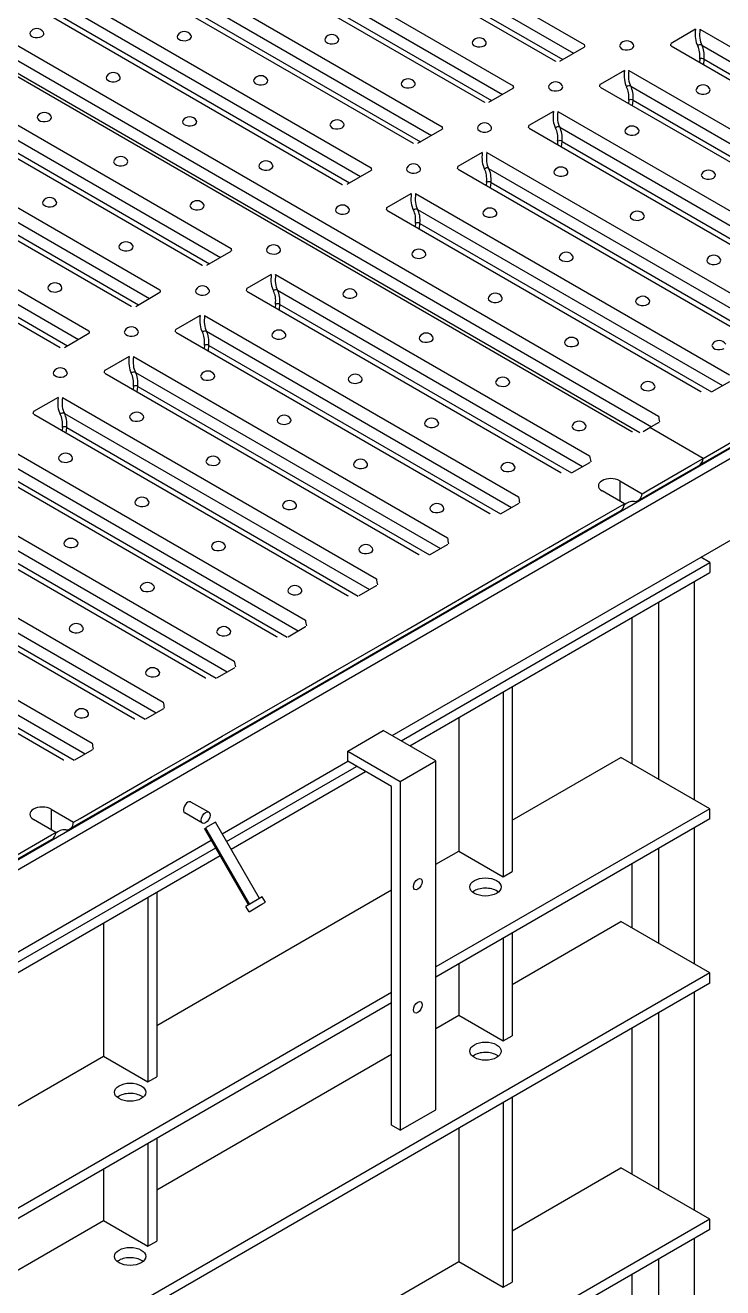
# Paper-space layout 'Layout1' of a CAD drawing. Extents: x -5 to 21.5, y -3 to 17.1.
# Drawn here: x 15.885 to 16.663, y 10.385 to 11.791 of the extents above; entities that cross this region are included whole.
import ezdxf

# ---------------------------------------------------------------- set-up
doc = ezdxf.new("R2010")
doc.units = 0
doc.header["$LTSCALE"] = 0.015748
doc.header["$MEASUREMENT"] = 0
doc.layers.add('Visible Edges', color=7, linetype='Continuous', lineweight=25)

psp = doc.layouts.get("Layout1")

# ---------------------------------------------------------------- linework, layer by layer
at = {"layer": 'Visible Edges', "color": 7, "linetype": 'Continuous', "lineweight": 25}
for p, q in [((15.0666, 10.3944), (18.3334, 12.2805)), ((15.0765, 10.3887), (18.3433, 12.2748)), ((16.1583, 11.9719), (16.5082, 11.7698)), ((16.1262, 11.9533), (16.4761, 11.7513)), ((16.1606, 11.954), (16.4964, 11.7602)), ((16.1639, 11.938), (16.4842, 11.7531)), ((16.0791, 11.9261), (16.429, 11.7241)), ((16.047, 11.9076), (16.3969, 11.7056)), ((16.0814, 11.9083), (16.4172, 11.7144)), ((16.0847, 11.8923), (16.405, 11.7074)), ((15.9999, 11.8804), (16.3498, 11.6784)), ((15.9678, 11.8619), (16.3177, 11.6599)), ((16.0022, 11.8626), (16.338, 11.6687)), ((16.0055, 11.8466), (16.3258, 11.6616)), ((15.9207, 11.8347), (16.2706, 11.6327)), ((15.8886, 11.8162), (16.2385, 11.6142)), ((15.923, 11.8169), (16.2588, 11.623)), ((15.9263, 11.8008), (16.2466, 11.6159)), ((15.8415, 11.789), (16.591, 11.3562)), ((16.6322, 11.7869), (16.605, 11.7712)), ((16.6371, 11.7869), (16.987, 11.5849)), ((15.8118, 11.7718), (16.5613, 11.3391)), ((15.8439, 11.7711), (16.5831, 11.3443)), ((16.6392, 11.7692), (16.9791, 11.5729)), ((15.8471, 11.7551), (16.57, 11.3377)), ((16.4811, 11.7513), (16.5082, 11.767)), ((16.6051, 11.7683), (16.9549, 11.5663)), ((15.7647, 11.7446), (16.1146, 11.5426)), ((16.553, 11.7411), (16.5258, 11.7255)), ((16.5579, 11.7411), (16.9078, 11.5391)), ((16.6369, 11.7537), (16.6366, 11.7501)), ((16.6413, 11.7474), (16.6419, 11.7535)), ((16.6419, 11.7535), (16.9668, 11.5659)), ((15.767, 11.7268), (16.1028, 11.5329)), ((15.7326, 11.7261), (16.0825, 11.5241)), ((16.4019, 11.7056), (16.429, 11.7213)), ((16.5259, 11.7226), (16.8757, 11.5206)), ((16.56, 11.7234), (16.8999, 11.5272)), ((15.6855, 11.6989), (16.0354, 11.4969)), ((15.7703, 11.7108), (16.0906, 11.5258)), ((16.5577, 11.708), (16.5574, 11.7044)), ((16.5621, 11.7017), (16.5627, 11.7078)), ((16.5627, 11.7078), (16.8876, 11.5202)), ((16.4738, 11.6954), (16.4466, 11.6798)), ((16.4787, 11.6954), (16.8286, 11.4934)), ((15.6534, 11.6804), (16.0033, 11.4784)), ((15.6878, 11.6811), (16.0236, 11.4872)), ((16.3227, 11.6599), (16.3498, 11.6755)), ((16.4467, 11.6769), (16.7965, 11.4749)), ((16.4808, 11.6777), (16.8207, 11.4815)), ((15.6911, 11.665), (16.0114, 11.4801)), ((16.4785, 11.6623), (16.4782, 11.6587)), ((16.4829, 11.6559), (16.4835, 11.662)), ((16.4835, 11.662), (16.8084, 11.4744)), ((15.6063, 11.6532), (15.9562, 11.4512)), ((16.3946, 11.6497), (16.3674, 11.634)), ((16.3995, 11.6497), (16.7494, 11.4477)), ((15.5742, 11.6346), (15.9241, 11.4326)), ((15.6086, 11.6353), (15.9444, 11.4415)), ((16.2706, 11.6298), (16.2435, 11.6141)), ((16.3675, 11.6312), (16.7173, 11.4292)), ((16.4016, 11.632), (16.7415, 11.4358)), ((15.6119, 11.6193), (15.9322, 11.4344)), ((16.3994, 11.6166), (16.399, 11.6129)), ((16.4037, 11.6102), (16.4043, 11.6163)), ((16.4043, 11.6163), (16.7292, 11.4287)), ((16.2882, 11.5883), (16.3154, 11.604)), ((16.3203, 11.604), (16.6702, 11.402)), ((16.3224, 11.5863), (16.6623, 11.39)), ((16.2883, 11.5854), (16.6381, 11.3834)), ((16.3202, 11.5708), (16.3198, 11.5672)), ((16.3245, 11.5645), (16.3251, 11.5706)), ((16.3251, 11.5706), (16.65, 11.383)), ((16.0875, 11.5241), (16.1146, 11.5397)), ((16.1594, 11.5139), (16.1322, 11.4982)), ((16.1643, 11.5139), (16.5142, 11.3119)), ((16.0083, 11.4783), (16.0354, 11.494)), ((16.1323, 11.4954), (16.4821, 11.2934)), ((16.1664, 11.4962), (16.5063, 11.3)), ((16.1641, 11.4808), (16.1638, 11.4771)), ((16.1685, 11.4744), (16.1691, 11.4805)), ((16.1691, 11.4805), (16.494, 11.2929)), ((16.0802, 11.4682), (16.053, 11.4525)), ((16.0851, 11.4682), (16.435, 11.2662)), ((15.9291, 11.4326), (15.9562, 11.4483)), ((16.0531, 11.4496), (16.4029, 11.2476)), ((16.0872, 11.4505), (16.4271, 11.2542)), ((16.0849, 11.435), (16.0846, 11.4314)), ((16.0893, 11.4287), (16.0899, 11.4348)), ((16.0899, 11.4348), (16.4148, 11.2472)), ((16.001, 11.4224), (15.9738, 11.4068)), ((16.0059, 11.4224), (16.3558, 11.2204)), ((15.9739, 11.4039), (16.3237, 11.2019)), ((16.008, 11.4048), (16.3479, 11.2085)), ((16.0058, 11.3893), (16.0054, 11.3857)), ((16.6509, 11.3834), (16.6703, 11.3946)), ((15.9218, 11.3767), (15.8946, 11.3611)), ((15.9267, 11.3767), (16.2766, 11.1747)), ((16.0101, 11.383), (16.0107, 11.3891)), ((16.0107, 11.3891), (16.3356, 11.2015)), ((15.8947, 11.3582), (16.2445, 11.1562)), ((15.9288, 11.359), (16.2687, 11.1628)), ((16.5814, 11.3433), (16.5911, 11.3489)), ((15.9266, 11.3436), (15.9262, 11.34)), ((15.9309, 11.3372), (15.9315, 11.3433)), ((15.9315, 11.3433), (16.2564, 11.1557)), ((16.2941, 11.0003), (16.8895, 11.344)), ((16.574, 11.3391), (16.5814, 11.3433)), ((16.6408, 11.309), (16.5814, 11.3433)), ((16.6408, 11.309), (16.5814, 11.3433)), ((16.6535, 11.3112), (16.6987, 11.3373)), ((16.6568, 11.3183), (16.7039, 11.3455)), ((16.6568, 11.3183), (16.7039, 11.3455)), ((15.8475, 11.331), (16.1974, 11.129)), ((15.8155, 11.3125), (16.1653, 11.1105)), ((15.8496, 11.3133), (16.1895, 11.1171)), ((16.6271, 11.3011), (16.6408, 11.309)), ((16.637, 11.3017), (16.6535, 11.3112)), ((16.6408, 11.309), (16.6568, 11.3183)), ((15.8523, 11.2976), (16.1772, 11.11)), ((16.4948, 11.2933), (16.5143, 11.3045)), ((16.5767, 11.2669), (16.6219, 11.293)), ((16.58, 11.2739), (16.6271, 11.3011)), ((16.58, 11.2739), (16.6271, 11.3011)), ((16.6219, 11.293), (16.6361, 11.3012)), ((15.7683, 11.2853), (16.1182, 11.0833)), ((16.5478, 11.2841), (16.5727, 11.2697)), ((16.5478, 11.2841), (16.5478, 11.2612)), ((15.7363, 11.2667), (16.0861, 11.0647)), ((15.7704, 11.2676), (16.1103, 11.0713)), ((16.5529, 11.2583), (16.528, 11.2727)), ((16.5685, 11.2621), (16.5767, 11.2669)), ((16.5727, 11.2697), (16.58, 11.2739)), ((15.7731, 11.2519), (16.098, 11.0643)), ((16.4156, 11.2476), (16.4351, 11.2588)), ((16.5008, 11.2282), (16.5479, 11.2554)), ((16.5008, 11.2282), (16.5479, 11.2554)), ((16.5427, 11.2473), (16.5487, 11.2507)), ((16.5478, 11.2502), (16.5478, 11.2496)), ((16.5479, 11.2554), (16.5529, 11.2583)), ((15.6891, 11.2395), (16.039, 11.0375)), ((16.4975, 11.2211), (16.5427, 11.2472)), ((15.6571, 11.221), (16.007, 11.019)), ((15.6912, 11.2219), (16.0311, 11.0256)), ((16.4635, 11.2015), (16.4975, 11.2211)), ((16.4687, 11.2097), (16.5008, 11.2282)), ((16.3364, 11.2019), (16.3559, 11.2131)), ((16.4216, 11.1825), (16.4687, 11.2097)), ((16.4216, 11.1825), (16.4687, 11.2097)), ((15.61, 11.1938), (15.9598, 10.9918)), ((15.6939, 11.2062), (16.0188, 11.0186)), ((16.304, 10.9946), (16.6481, 11.1932)), ((16.4183, 11.1754), (16.4635, 11.2015)), ((16.6481, 11.1932), (16.6382, 11.1989)), ((16.6481, 11.1932), (16.6481, 11.1818)), ((16.3139, 10.9888), (16.6481, 11.1818)), ((16.3895, 11.1639), (16.4216, 11.1825)), ((15.5779, 11.1753), (15.9278, 10.9733)), ((15.612, 11.1761), (15.9519, 10.9799)), ((16.2573, 11.1562), (16.2767, 11.1674)), ((16.3844, 11.1558), (16.4183, 11.1754)), ((16.6307, 11.1717), (16.6307, 10.9288)), ((15.6147, 11.1605), (15.9396, 10.9728)), ((16.3391, 11.1297), (16.3843, 11.1558)), ((16.3424, 11.1367), (16.3895, 11.1639)), ((16.3424, 11.1367), (16.3895, 11.1639)), ((16.3103, 11.1182), (16.3424, 11.1367)), ((16.5911, 11.1489), (16.5911, 10.9517)), ((16.3052, 11.1101), (16.3391, 11.1297)), ((16.5614, 11.1317), (16.5614, 10.9688)), ((16.1781, 11.1104), (16.1975, 11.1216)), ((16.2599, 11.084), (16.3051, 11.1101)), ((16.2632, 11.091), (16.3103, 11.1182)), ((16.2632, 11.091), (16.3103, 11.1182)), ((16.226, 11.0644), (16.2599, 11.084)), ((16.2311, 11.0725), (16.2632, 11.091)), ((16.0989, 11.0647), (16.1183, 11.0759)), ((16.184, 11.0453), (16.2311, 11.0725)), ((16.184, 11.0453), (16.2311, 11.0725)), ((16.1807, 11.0383), (16.2259, 11.0643)), ((16.4278, 11.0546), (16.4278, 10.8488)), ((16.1468, 11.0186), (16.1807, 11.0383)), ((16.1519, 11.0268), (16.184, 11.0453)), ((16.4179, 11.0489), (16.4179, 10.8431)), ((16.0197, 11.019), (16.0391, 11.0302)), ((16.1048, 10.9996), (16.1519, 11.0268)), ((16.1048, 10.9996), (16.1519, 11.0268)), ((16.1015, 10.9925), (16.1467, 11.0186)), ((16.3684, 11.0203), (16.3684, 10.8717)), ((16.0727, 10.981), (16.1048, 10.9996)), ((16.2446, 10.9831), (16.2842, 11.006)), ((16.3428, 10.9722), (16.2842, 11.006)), ((15.9405, 10.9733), (15.9599, 10.9845)), ((16.0676, 10.9729), (16.1015, 10.9925)), ((16.2446, 10.9717), (16.2446, 10.9831)), ((16.2446, 10.9831), (16.3032, 10.9493)), ((16.0223, 10.9468), (16.0675, 10.9729)), ((16.0256, 10.9538), (16.0727, 10.981)), ((16.0256, 10.9538), (16.0727, 10.981)), ((16.1047, 10.8909), (16.2446, 10.9717)), ((16.2933, 10.9436), (16.2446, 10.9717)), ((16.3032, 10.9493), (16.3428, 10.9722)), ((16.3428, 10.5835), (16.3428, 10.9722)), ((16.4278, 10.906), (16.549, 10.976)), ((16.648, 10.9188), (16.549, 10.976)), ((15.9935, 10.9353), (16.0256, 10.9538)), ((16.1096, 10.8823), (16.2545, 10.966)), ((16.1146, 10.8737), (16.2644, 10.9603)), ((15.9884, 10.9272), (16.0223, 10.9468)), ((16.2933, 10.5664), (16.2933, 10.9436)), ((16.3032, 10.9493), (16.3032, 10.5607)), ((15.9431, 10.9011), (15.9883, 10.9272)), ((15.9464, 10.9081), (15.9935, 10.9353)), ((15.9464, 10.9081), (15.9935, 10.9353)), ((16.0897, 10.9149), (16.0699, 10.9263)), ((15.9142, 10.9183), (15.9391, 10.9039)), ((15.9142, 10.9183), (15.9142, 10.8955)), ((16.0827, 10.9028), (16.0629, 10.9142)), ((16.648, 10.9188), (16.3428, 10.7426)), ((16.648, 10.9074), (16.648, 10.9188)), ((15.9193, 10.8925), (15.8944, 10.9069)), ((15.9349, 10.8963), (15.9431, 10.9011)), ((15.9391, 10.9039), (15.9464, 10.9081)), ((16.0973, 10.9038), (16.0862, 10.8974)), ((16.0862, 10.8974), (16.1352, 10.8125)), ((16.1463, 10.8189), (16.0973, 10.9038)), ((16.648, 10.9074), (16.3428, 10.7312)), ((16.6307, 10.8974), (16.6307, 10.7459)), ((15.5022, 10.543), (16.0926, 10.8839)), ((15.8672, 10.8624), (15.9143, 10.8896)), ((15.8672, 10.8624), (15.9143, 10.8896)), ((15.9092, 10.8815), (15.9151, 10.8849)), ((15.9142, 10.8844), (15.9142, 10.8838)), ((15.9143, 10.8896), (15.9193, 10.8925)), ((16.1341, 10.8119), (16.0851, 10.8968)), ((15.5121, 10.5373), (16.0975, 10.8753)), ((15.8639, 10.8554), (15.9091, 10.8814)), ((16.3428, 10.8569), (16.3684, 10.8717)), ((16.3684, 10.8717), (16.4179, 10.8431)), ((16.5911, 10.8745), (16.5911, 10.7688)), ((15.522, 10.5316), (16.1025, 10.8667)), ((16.5614, 10.8574), (16.5614, 10.7859)), ((16.4179, 10.8431), (16.4278, 10.8488)), ((16.0318, 10.6774), (16.2933, 10.8283)), ((16.0219, 10.8202), (16.0219, 10.6145)), ((16.0318, 10.826), (16.0318, 10.6202)), ((16.1454, 10.8184), (16.1311, 10.8101)), ((16.1493, 10.8206), (16.1454, 10.8184)), ((16.1489, 10.8124), (16.1528, 10.8146)), ((16.1528, 10.8146), (16.1493, 10.8206)), ((16.1346, 10.8041), (16.1311, 10.8101)), ((16.1346, 10.8041), (16.1489, 10.8124)), ((15.9724, 10.7917), (15.9724, 10.6431)), ((16.4278, 10.7231), (16.549, 10.7931)), ((16.648, 10.7359), (16.549, 10.7931)), ((16.4179, 10.7745), (16.4179, 10.6602)), ((16.4278, 10.7802), (16.4278, 10.6659)), ((16.3684, 10.7459), (16.3684, 10.6888)), ((16.648, 10.7359), (15.0963, 9.84)), ((16.648, 10.7245), (16.648, 10.7359)), ((16.648, 10.7245), (15.0963, 9.8286)), ((16.6307, 10.7145), (16.6307, 10.4716)), ((16.2933, 10.714), (15.5508, 10.2854)), ((16.2933, 10.7026), (15.5508, 10.2739)), ((16.3428, 10.674), (16.3684, 10.6888)), ((16.3684, 10.6888), (16.4179, 10.6602)), ((16.5911, 10.6916), (16.5911, 10.4945)), ((16.5614, 10.6745), (16.5614, 10.5116)), ((16.4179, 10.6602), (16.4278, 10.6659)), ((16.0318, 10.4945), (16.2933, 10.6454)), ((15.6358, 10.4487), (15.9724, 10.6431)), ((15.9724, 10.6431), (16.0219, 10.6145)), ((16.0219, 10.6145), (16.0318, 10.6202)), ((16.4179, 10.5916), (16.4179, 10.3859)), ((16.4278, 10.5973), (16.4278, 10.3916)), ((16.3032, 10.5607), (16.3428, 10.5835)), ((16.3032, 10.5607), (16.2933, 10.5664)), ((16.3684, 10.563), (16.3684, 10.4144)), ((16.0219, 10.5459), (16.0219, 10.4316)), ((16.0318, 10.5516), (16.0318, 10.4373)), ((16.4278, 10.4487), (16.549, 10.5187)), ((16.648, 10.4616), (16.549, 10.5187)), ((15.9724, 10.5173), (15.9724, 10.4602)), ((16.648, 10.4616), (15.0963, 9.5657)), ((16.648, 10.4502), (16.648, 10.4616)), ((16.648, 10.4502), (15.0963, 9.5543)), ((15.6358, 10.2658), (15.9724, 10.4602)), ((15.9724, 10.4602), (16.0219, 10.4316)), ((16.0219, 10.4316), (16.0318, 10.4373)), ((16.6307, 10.4402), (16.6307, 10.2887)), ((16.0318, 10.2201), (16.3684, 10.4144)), ((16.3684, 10.4144), (16.4179, 10.3859)), ((16.5911, 10.4173), (16.5911, 10.3116)), ((16.4179, 10.3859), (16.4278, 10.3916)), ((16.5614, 10.4002), (16.5614, 10.3287))]:
    psp.add_line(p, q, dxfattribs=at)
for points in [[(16.6371, 11.7869), (16.637, 11.7869)], [(16.605, 11.7712), (16.6049, 11.7711)], [(16.5082, 11.767), (16.5084, 11.7671)], [(16.4761, 11.7513), (16.4763, 11.7512)], [(16.5579, 11.7411), (16.5578, 11.7412)], [(16.429, 11.7213), (16.4292, 11.7214)], [(16.5258, 11.7255), (16.5257, 11.7254)], [(16.3969, 11.7056), (16.3971, 11.7055)], [(16.4787, 11.6954), (16.4786, 11.6955)], [(16.3498, 11.6755), (16.35, 11.6756)], [(16.4466, 11.6798), (16.4465, 11.6797)], [(16.3177, 11.6599), (16.3179, 11.6598)], [(16.3995, 11.6497), (16.3994, 11.6498)], [(16.2706, 11.6298), (16.2708, 11.6299)], [(16.3674, 11.634), (16.3673, 11.6339)], [(16.2385, 11.6142), (16.2387, 11.6141)], [(16.3203, 11.604), (16.3202, 11.604)], [(16.2882, 11.5883), (16.2881, 11.5882)], [(16.1146, 11.5397), (16.1148, 11.5398)], [(16.0825, 11.5241), (16.0827, 11.524)], [(16.1643, 11.5139), (16.1642, 11.514)], [(16.0354, 11.494), (16.0356, 11.4941)], [(16.1322, 11.4982), (16.1321, 11.4981)], [(16.0033, 11.4784), (16.0035, 11.4783)], [(16.0851, 11.4682), (16.085, 11.4682)], [(15.9562, 11.4483), (15.9564, 11.4484)], [(16.053, 11.4525), (16.0529, 11.4524)], [(15.9241, 11.4326), (15.9243, 11.4325)], [(16.0059, 11.4224), (16.0058, 11.4225)], [(15.9738, 11.4068), (15.9737, 11.4067)], [(15.9267, 11.3767), (15.9266, 11.3768)], [(16.6381, 11.3834), (16.6386, 11.3832)], [(15.8946, 11.3611), (15.8945, 11.361)], [(16.5911, 11.3489), (16.5915, 11.3491)], [(16.5613, 11.3391), (16.5618, 11.3389)], [(16.6535, 11.3112), (16.6537, 11.3113)], [(16.6568, 11.3183), (16.6567, 11.3178)], [(16.4821, 11.2934), (16.4826, 11.2931)], [(16.5143, 11.3045), (16.5147, 11.3048)], [(16.6271, 11.3011), (16.627, 11.3007)], [(16.5767, 11.2669), (16.5769, 11.267)], [(16.58, 11.2739), (16.5799, 11.2735)], [(16.4351, 11.2588), (16.4355, 11.2591)], [(16.5479, 11.2554), (16.5478, 11.2549)], [(16.4029, 11.2476), (16.4034, 11.2474)], [(16.4975, 11.2211), (16.4977, 11.2213)], [(16.5008, 11.2282), (16.5007, 11.2277)], [(16.3559, 11.2131), (16.3563, 11.2133)], [(16.4687, 11.2097), (16.4687, 11.2092)], [(16.3237, 11.2019), (16.3242, 11.2017)], [(16.4216, 11.1825), (16.4215, 11.182)], [(16.2767, 11.1674), (16.2771, 11.1676)], [(16.4183, 11.1754), (16.4185, 11.1755)], [(16.2445, 11.1562), (16.245, 11.156)], [(16.3895, 11.1639), (16.3895, 11.1635)], [(16.3424, 11.1367), (16.3423, 11.1363)], [(16.3391, 11.1297), (16.3393, 11.1298)], [(16.1653, 11.1105), (16.1658, 11.1102)], [(16.1975, 11.1216), (16.1979, 11.1219)], [(16.3103, 11.1182), (16.3103, 11.1178)], [(16.2599, 11.084), (16.2601, 11.0841)], [(16.2632, 11.091), (16.2631, 11.0906)], [(16.1183, 11.0759), (16.1187, 11.0762)], [(16.2311, 11.0725), (16.2311, 11.0721)], [(16.0861, 11.0647), (16.0866, 11.0645)], [(16.1807, 11.0382), (16.1809, 11.0384)], [(16.184, 11.0453), (16.1839, 11.0448)], [(16.0391, 11.0302), (16.0395, 11.0304)], [(16.1519, 11.0268), (16.1519, 11.0263)], [(16.007, 11.019), (16.0074, 11.0188)], [(16.1048, 10.9996), (16.1048, 10.9991)], [(15.9599, 10.9845), (15.9603, 10.9847)], [(16.1015, 10.9925), (16.1017, 10.9926)], [(15.9278, 10.9733), (15.9282, 10.9731)], [(16.0727, 10.981), (16.0727, 10.9806)], [(16.0256, 10.9538), (16.0256, 10.9534)], [(16.0223, 10.9468), (16.0225, 10.9469)], [(15.9935, 10.9353), (15.9935, 10.9349)], [(15.9431, 10.9011), (15.9433, 10.9012)], [(15.9464, 10.9081), (15.9464, 10.9077)], [(15.9143, 10.8896), (15.9143, 10.8892)]]:
    psp.add_lwpolyline(points, dxfattribs=at)
for centre in [(15.8981, 11.7791), (16.0625, 11.7757), (16.2268, 11.7723), (16.3911, 11.7688), (16.5555, 11.7654), (15.9833, 11.73), (16.1476, 11.7265), (16.3119, 11.7231), (16.4763, 11.7197), (16.6406, 11.7163), (15.9065, 11.6856), (16.0684, 11.6808), (16.2327, 11.6774), (16.3971, 11.674), (16.5614, 11.6705), (15.9916, 11.6365), (16.1535, 11.6317), (16.3179, 11.6282), (16.4822, 11.6248), (16.6465, 11.6214), (15.9124, 11.5907), (16.0767, 11.5873), (16.2387, 11.5825), (16.403, 11.5791), (16.5673, 11.5757), (15.9975, 11.5416), (16.1619, 11.5382), (16.3238, 11.5334), (16.4881, 11.5299), (16.6525, 11.5265), (15.9183, 11.4959), (16.0827, 11.4924), (16.247, 11.489), (16.409, 11.4842), (16.5733, 11.4808), (16.0035, 11.4467), (16.1678, 11.4433), (16.3321, 11.4399), (16.4941, 11.4351), (16.6584, 11.4316), (15.9243, 11.401), (16.0886, 11.3976), (16.2529, 11.3941), (16.4173, 11.3907), (16.5792, 11.3859), (16.0094, 11.3518), (16.1737, 11.3484), (16.3381, 11.345), (16.5024, 11.3416), (15.9302, 11.3061), (16.0945, 11.3027), (16.2589, 11.2993), (16.4232, 11.2958), (16.0153, 11.257), (16.1797, 11.2535), (16.344, 11.2501), (15.9362, 11.2112), (16.1005, 11.2078), (16.2648, 11.2044), (16.0213, 11.1621), (16.1856, 11.1587), (15.9421, 11.1164), (16.1064, 11.1129), (16.0272, 11.0672), (15.948, 11.0215)]:
    psp.add_arc(centre, 0.00868, 30.9041, 149.0959, dxfattribs=at)
for centre, major_axis, ratio, start_param, end_param in [((15.8981, 11.7821), (-0.00788, 0), 0.57735, 5.950442, 8.63938), ((15.8981, 11.7821), (0.00788, 0), 0.57735, 5.497787, 6.615929), ((16.6743, 11.8115), (0.0353, 0.0482), 0.490466, 2.417881, 2.918155), ((16.6767, 11.8097), (-0.0335, -0.0452), 0.484834, 5.553446, 6.062038), ((16.0625, 11.7787), (-0.00788, 0), 0.57735, 5.950442, 8.63938), ((16.0625, 11.7787), (0.00788, 0), 0.57735, 5.497787, 6.615929), ((16.2268, 11.7752), (-0.00788, 0), 0.57735, 5.950442, 8.63938), ((16.2268, 11.7752), (0.00788, 0), 0.57735, 5.497787, 6.615929), ((16.3911, 11.7718), (-0.00788, 0), 0.57735, 5.950442, 8.63938), ((16.3911, 11.7718), (0.00788, 0), 0.57735, 5.497787, 6.615929), ((16.5478, 11.7927), (0.0204, 0.0526), 0.656047, 2.254563, 2.308727), ((16.5555, 11.7684), (-0.00788, 0), 0.57735, 5.950442, 8.63938), ((16.5555, 11.7684), (0.00788, 0), 0.57735, 5.497787, 6.615929), ((16.563, 11.7473), (0.0353, 0.0482), 0.490466, 5.487175, 5.542836), ((16.637, 11.7665), (-0.00306, -0.00169), 0.850857, 3.580222, 5.082099), ((16.602, 11.7284), (-0.0329, -0.0456), 0.496082, 2.459523, 2.915755), ((16.5996, 11.7302), (0.0312, 0.0425), 0.490466, 5.603515, 6.059747), ((16.5951, 11.7658), (0.0353, 0.0482), 0.490466, 2.417881, 2.918155), ((16.5975, 11.764), (-0.0335, -0.0452), 0.484834, 5.553446, 6.062038), ((16.6394, 11.7519), (-0.00349, 0.0003), 0.682233, 3.985512, 5.548907), ((15.9833, 11.7329), (-0.00788, 0), 0.57735, 5.950442, 8.63938), ((15.9833, 11.7329), (0.00788, 0), 0.57735, 5.497787, 6.615929), ((16.1476, 11.7295), (-0.00788, 0), 0.57735, 5.950442, 8.63938), ((16.1476, 11.7295), (0.00788, 0), 0.57735, 5.497787, 6.615929), ((16.3119, 11.7261), (-0.00788, 0), 0.57735, 5.950442, 8.63938), ((16.3119, 11.7261), (0.00788, 0), 0.57735, 5.497787, 6.615929), ((16.4686, 11.747), (0.0204, 0.0526), 0.656047, 2.254563, 2.308727), ((16.4763, 11.7227), (-0.00788, 0), 0.57735, 5.950442, 8.63938), ((16.4763, 11.7227), (0.00788, 0), 0.57735, 5.497787, 6.615929), ((16.4838, 11.7016), (0.0353, 0.0482), 0.490466, 5.487175, 5.542836), ((16.5579, 11.7208), (-0.00306, -0.00169), 0.850857, 3.580222, 5.082099), ((16.5204, 11.6845), (0.0312, 0.0425), 0.490466, 5.603515, 6.059747), ((16.5228, 11.6827), (-0.0329, -0.0456), 0.496082, 2.459523, 2.915755), ((16.6406, 11.7192), (-0.00788, 0), 0.57735, 5.950442, 8.63938), ((16.6406, 11.7192), (0.00788, 0), 0.57735, 5.497787, 6.615929), ((16.5602, 11.7062), (-0.00349, 0.0003), 0.682233, 3.985512, 5.548907), ((15.9065, 11.6886), (-0.00788, 0), 0.57735, 5.950442, 8.63938), ((15.9065, 11.6886), (0.00788, 0), 0.57735, 5.497787, 6.615929), ((16.0684, 11.6838), (-0.00788, 0), 0.57735, 5.950442, 8.63938), ((16.0684, 11.6838), (0.00788, 0), 0.57735, 5.497787, 6.615929), ((16.5159, 11.7201), (0.0353, 0.0482), 0.490466, 2.417881, 2.918155), ((16.5183, 11.7183), (-0.0335, -0.0452), 0.484834, 5.553446, 6.062038), ((16.2327, 11.6804), (-0.00788, 0), 0.57735, 5.950442, 8.63938), ((16.2327, 11.6804), (0.00788, 0), 0.57735, 5.497787, 6.615929), ((16.3894, 11.7013), (0.0204, 0.0526), 0.656047, 2.254563, 2.308727), ((16.3971, 11.6769), (-0.00788, 0), 0.57735, 5.950442, 8.63938), ((16.3971, 11.6769), (0.00788, 0), 0.57735, 5.497787, 6.615929), ((16.4046, 11.6558), (0.0353, 0.0482), 0.490466, 5.487175, 5.542836), ((16.4787, 11.6751), (-0.00306, -0.00169), 0.850857, 3.580222, 5.082099), ((16.4412, 11.6388), (0.0312, 0.0425), 0.490466, 5.603515, 6.059747), ((16.4437, 11.637), (-0.0329, -0.0456), 0.496082, 2.459523, 2.915755), ((16.5614, 11.6735), (-0.00788, 0), 0.57735, 5.950442, 8.63938), ((16.5614, 11.6735), (0.00788, 0), 0.57735, 5.497787, 6.615929), ((16.481, 11.6605), (-0.00349, 0.0003), 0.682233, 3.985512, 5.548907), ((16.4367, 11.6744), (0.0353, 0.0482), 0.490466, 2.417881, 2.918155), ((16.4391, 11.6725), (-0.0335, -0.0452), 0.484834, 5.553446, 6.062038), ((15.9916, 11.6394), (-0.00788, 0), 0.57735, 5.950442, 8.63938), ((15.9916, 11.6394), (0.00788, 0), 0.57735, 5.497787, 6.615929), ((16.1535, 11.6346), (-0.00788, 0), 0.57735, 5.950442, 8.63938), ((16.1535, 11.6346), (0.00788, 0), 0.57735, 5.497787, 6.615929), ((16.3102, 11.6555), (0.0204, 0.0526), 0.656047, 2.254563, 2.308727), ((16.3179, 11.6312), (-0.00788, 0), 0.57735, 5.950442, 8.63938), ((16.3179, 11.6312), (0.00788, 0), 0.57735, 5.497787, 6.615929), ((16.3254, 11.6101), (0.0353, 0.0482), 0.490466, 5.487175, 5.542836), ((16.3995, 11.6294), (-0.00306, -0.00169), 0.850857, 3.580222, 5.082099), ((16.362, 11.5931), (0.0312, 0.0425), 0.490466, 5.603515, 6.059747), ((16.3645, 11.5913), (-0.0329, -0.0456), 0.496082, 2.459523, 2.915755), ((16.4822, 11.6278), (-0.00788, 0), 0.57735, 5.950442, 8.63938), ((16.4822, 11.6278), (0.00788, 0), 0.57735, 5.497787, 6.615929), ((16.4018, 11.6147), (-0.00349, 0.0003), 0.682233, 3.985512, 5.548907), ((16.6465, 11.6244), (-0.00788, 0), 0.57735, 5.950442, 8.63938), ((16.6465, 11.6244), (0.00788, 0), 0.57735, 5.497787, 6.615929), ((16.3575, 11.6286), (0.0353, 0.0482), 0.490466, 2.417881, 2.918155), ((16.3599, 11.6268), (-0.0335, -0.0452), 0.484834, 5.553446, 6.062038), ((15.9124, 11.5937), (-0.00788, 0), 0.57735, 5.950442, 8.63938), ((15.9124, 11.5937), (0.00788, 0), 0.57735, 5.497787, 6.615929), ((16.0767, 11.5903), (-0.00788, 0), 0.57735, 5.950442, 8.63938), ((16.0767, 11.5903), (0.00788, 0), 0.57735, 5.497787, 6.615929), ((16.2387, 11.5855), (-0.00788, 0), 0.57735, 5.950442, 8.63938), ((16.2387, 11.5855), (0.00788, 0), 0.57735, 5.497787, 6.615929), ((16.2462, 11.5644), (0.0353, 0.0482), 0.490466, 5.487175, 5.542836), ((16.3203, 11.5836), (-0.00306, -0.00169), 0.850857, 3.580222, 5.082099), ((16.2853, 11.5455), (-0.0329, -0.0456), 0.496082, 2.459523, 2.915755), ((16.2828, 11.5474), (0.0312, 0.0425), 0.490466, 5.603515, 6.059747), ((16.403, 11.5821), (-0.00788, 0), 0.57735, 5.950442, 8.63938), ((16.403, 11.5821), (0.00788, 0), 0.57735, 5.497787, 6.615929), ((16.5673, 11.5786), (-0.00788, 0), 0.57735, 5.950442, 8.63938), ((16.5673, 11.5786), (0.00788, 0), 0.57735, 5.497787, 6.615929), ((16.3226, 11.569), (-0.00349, 0.0003), 0.682233, 3.985512, 5.548907), ((15.9975, 11.5446), (-0.00788, 0), 0.57735, 5.950442, 8.63938), ((15.9975, 11.5446), (0.00788, 0), 0.57735, 5.497787, 6.615929), ((16.1542, 11.5655), (0.0204, 0.0526), 0.656047, 2.254563, 2.308727), ((16.1619, 11.5411), (-0.00788, 0), 0.57735, 5.950442, 8.63938), ((16.1619, 11.5411), (0.00788, 0), 0.57735, 5.497787, 6.615929), ((16.3238, 11.5363), (-0.00788, 0), 0.57735, 5.950442, 8.63938), ((16.3238, 11.5363), (0.00788, 0), 0.57735, 5.497787, 6.615929), ((16.4881, 11.5329), (-0.00788, 0), 0.57735, 5.950442, 8.63938), ((16.4881, 11.5329), (0.00788, 0), 0.57735, 5.497787, 6.615929), ((16.6525, 11.5295), (-0.00788, 0), 0.57735, 5.950442, 8.63938), ((16.6525, 11.5295), (0.00788, 0), 0.57735, 5.497787, 6.615929), ((16.2015, 11.5386), (0.0353, 0.0482), 0.490466, 2.417881, 2.918155), ((16.2039, 11.5367), (-0.0335, -0.0452), 0.484834, 5.553446, 6.062038), ((15.9183, 11.4988), (-0.00788, 0), 0.57735, 5.950442, 8.63938), ((15.9183, 11.4988), (0.00788, 0), 0.57735, 5.497787, 6.615929), ((16.075, 11.5197), (0.0204, 0.0526), 0.656047, 2.254563, 2.308727), ((16.0827, 11.4954), (-0.00788, 0), 0.57735, 5.950442, 8.63938), ((16.0827, 11.4954), (0.00788, 0), 0.57735, 5.497787, 6.615929), ((16.0902, 11.4743), (0.0353, 0.0482), 0.490466, 5.487175, 5.542836), ((16.1642, 11.4936), (-0.00306, -0.00169), 0.850857, 3.580222, 5.082099), ((16.1268, 11.4573), (0.0312, 0.0425), 0.490466, 5.603515, 6.059747), ((16.1292, 11.4555), (-0.0329, -0.0456), 0.496082, 2.459523, 2.915755), ((16.247, 11.492), (-0.00788, 0), 0.57735, 5.950442, 8.63938), ((16.247, 11.492), (0.00788, 0), 0.57735, 5.497787, 6.615929), ((16.409, 11.4872), (-0.00788, 0), 0.57735, 5.950442, 8.63938), ((16.409, 11.4872), (0.00788, 0), 0.57735, 5.497787, 6.615929), ((16.1666, 11.4789), (-0.00349, 0.0003), 0.682233, 3.985512, 5.548907), ((16.5733, 11.4838), (-0.00788, 0), 0.57735, 5.950442, 8.63938), ((16.5733, 11.4838), (0.00788, 0), 0.57735, 5.497787, 6.615929), ((16.1223, 11.4928), (0.0353, 0.0482), 0.490466, 2.417881, 2.918155), ((16.1247, 11.491), (-0.0335, -0.0452), 0.484834, 5.553446, 6.062038), ((15.9958, 11.474), (0.0204, 0.0526), 0.656047, 2.254563, 2.308727), ((16.0035, 11.4497), (-0.00788, 0), 0.57735, 5.950442, 8.63938), ((16.0035, 11.4497), (0.00788, 0), 0.57735, 5.497787, 6.615929), ((16.011, 11.4286), (0.0353, 0.0482), 0.490466, 5.487175, 5.542836), ((16.0851, 11.4478), (-0.00306, -0.00169), 0.850857, 3.580222, 5.082099), ((16.0476, 11.4116), (0.0312, 0.0425), 0.490466, 5.603515, 6.059747), ((16.05, 11.4097), (-0.0329, -0.0456), 0.496082, 2.459523, 2.915755), ((16.1678, 11.4463), (-0.00788, 0), 0.57735, 5.950442, 8.63938), ((16.1678, 11.4463), (0.00788, 0), 0.57735, 5.497787, 6.615929), ((16.0874, 11.4332), (-0.00349, 0.0003), 0.682233, 3.985512, 5.548907), ((16.3321, 11.4428), (-0.00788, 0), 0.57735, 5.950442, 8.63938), ((16.3321, 11.4428), (0.00788, 0), 0.57735, 5.497787, 6.615929), ((16.4941, 11.438), (-0.00788, 0), 0.57735, 5.950442, 8.63938), ((16.4941, 11.438), (0.00788, 0), 0.57735, 5.497787, 6.615929), ((16.6584, 11.4346), (-0.00788, 0), 0.57735, 5.950442, 8.63938), ((16.0431, 11.4471), (0.0353, 0.0482), 0.490466, 2.417881, 2.918155), ((16.0455, 11.4453), (-0.0335, -0.0452), 0.484834, 5.553446, 6.062038), ((15.9243, 11.404), (-0.00788, 0), 0.57735, 5.950442, 8.63938), ((15.9243, 11.404), (0.00788, 0), 0.57735, 5.497787, 6.615929), ((15.9318, 11.3829), (0.0353, 0.0482), 0.490466, 5.487175, 5.542836), ((16.0059, 11.4021), (-0.00306, -0.00169), 0.850857, 3.580222, 5.082099), ((15.9684, 11.3658), (0.0312, 0.0425), 0.490466, 5.603515, 6.059747), ((15.9709, 11.364), (-0.0329, -0.0456), 0.496082, 2.459523, 2.915755), ((16.0082, 11.3875), (-0.00349, 0.0003), 0.682233, 3.985512, 5.548907), ((16.0886, 11.4005), (-0.00788, 0), 0.57735, 5.950442, 8.63938), ((16.0886, 11.4005), (0.00788, 0), 0.57735, 5.497787, 6.615929), ((16.2529, 11.3971), (-0.00788, 0), 0.57735, 5.950442, 8.63938), ((16.2529, 11.3971), (0.00788, 0), 0.57735, 5.497787, 6.615929), ((16.4173, 11.3937), (-0.00788, 0), 0.57735, 5.950442, 8.63938), ((16.4173, 11.3937), (0.00788, 0), 0.57735, 5.497787, 6.615929), ((16.5792, 11.3889), (-0.00788, 0), 0.57735, 5.950442, 8.63938), ((16.5792, 11.3889), (0.00788, 0), 0.57735, 5.497787, 6.615929), ((15.9639, 11.4014), (0.0353, 0.0482), 0.490466, 2.417881, 2.918155), ((15.9663, 11.3996), (-0.0335, -0.0452), 0.484834, 5.553446, 6.062038), ((15.8526, 11.3371), (0.0353, 0.0482), 0.490466, 5.487175, 5.542836), ((15.9267, 11.3564), (-0.00306, -0.00169), 0.850857, 3.580222, 5.082099), ((15.8892, 11.3201), (0.0312, 0.0425), 0.490466, 5.603515, 6.059747), ((15.8917, 11.3183), (-0.0329, -0.0456), 0.496082, 2.459523, 2.915755), ((16.0094, 11.3548), (-0.00788, 0), 0.57735, 5.950442, 8.63938), ((16.0094, 11.3548), (0.00788, 0), 0.57735, 5.497787, 6.615929), ((16.1737, 11.3514), (-0.00788, 0), 0.57735, 5.950442, 8.63938), ((16.1737, 11.3514), (0.00788, 0), 0.57735, 5.497787, 6.615929), ((16.3381, 11.348), (-0.00788, 0), 0.57735, 5.950442, 8.63938), ((16.3381, 11.348), (0.00788, 0), 0.57735, 5.497787, 6.615929), ((16.6306, 11.3791), (0.0211, 0.0522), 0.650377, 2.265106, 2.404384), ((15.929, 11.3418), (-0.00349, 0.0003), 0.682233, 3.985512, 5.548907), ((16.5024, 11.3445), (-0.00788, 0), 0.57735, 5.950442, 8.63938), ((16.5024, 11.3445), (0.00788, 0), 0.57735, 5.497787, 6.615929), ((15.9302, 11.3091), (-0.00788, 0), 0.57735, 5.950442, 8.63938), ((15.9302, 11.3091), (0.00788, 0), 0.57735, 5.497787, 6.615929), ((16.0945, 11.3057), (-0.00788, 0), 0.57735, 5.950442, 8.63938), ((16.0945, 11.3057), (0.00788, 0), 0.57735, 5.497787, 6.615929), ((16.5538, 11.3347), (0.0211, 0.0522), 0.650377, 2.265106, 2.404384), ((16.6262, 11.3197), (0.0096, -0.0187), 0.606728, 0.02907, 0.692196), ((16.626, 11.3196), (-0.0113, 0.0177), 0.546379, 3.07468, 3.78125), ((16.6261, 11.3196), (-0.0105, 0.0182), 0.57735, 3.804719, 3.804827), ((16.6964, 11.3411), (0.028, 0.0485), 0.57735, 2.356194, 2.356235), ((16.2589, 11.3022), (-0.00788, 0), 0.57735, 5.950442, 8.63938), ((16.2589, 11.3022), (0.00788, 0), 0.57735, 5.497787, 6.615929), ((16.4232, 11.2988), (-0.00788, 0), 0.57735, 5.950442, 8.63938), ((16.4232, 11.2988), (0.00788, 0), 0.57735, 5.497787, 6.615929), ((16.6468, 11.2633), (-0.0226, 0.0355), 0.546379, 0.408023, 0.435535), ((16.5875, 11.2782), (-0.028, -0.0485), 0.57735, 2.356154, 2.356194), ((16.5379, 11.2784), (-0.014, 0), 0.57735, 3.926991, 7.068583), ((16.6428, 11.261), (0.0192, -0.0374), 0.606728, 3.602262, 3.629774), ((16.4746, 11.289), (0.0211, 0.0522), 0.650377, 2.265106, 2.404384), ((16.558, 11.2803), (0.0105, -0.0182), 0.57735, 5.931713, 6.94642), ((16.6196, 11.2968), (0.028, 0.0485), 0.57735, 2.356194, 2.356235), ((16.0153, 11.2599), (-0.00788, 0), 0.57735, 5.950442, 8.63938), ((16.0153, 11.2599), (0.00788, 0), 0.57735, 5.497787, 6.615929), ((16.1797, 11.2565), (-0.00788, 0), 0.57735, 5.950442, 8.63938), ((16.1797, 11.2565), (0.00788, 0), 0.57735, 5.497787, 6.615929), ((16.344, 11.2531), (-0.00788, 0), 0.57735, 5.950442, 8.63938), ((16.344, 11.2531), (0.00788, 0), 0.57735, 5.497787, 6.615929), ((16.5083, 11.2325), (-0.028, -0.0485), 0.57735, 2.356154, 2.356194), ((16.5767, 11.2228), (0.021, -0.0364), 0.57735, 3.573025, 3.600704), ((16.5382, 11.2689), (0.0105, -0.0182), 0.57735, 0, 0.663234), ((16.5767, 11.2228), (-0.021, 0.0364), 0.57735, 5.931713, 6.439742), ((16.5569, 11.2114), (-0.021, 0.0364), 0.57735, 0.4316, 0.459111), ((16.5404, 11.251), (0.028, 0.0485), 0.57735, 2.356194, 2.356235), ((15.9362, 11.2142), (-0.00788, 0), 0.57735, 5.950442, 8.63938), ((15.9362, 11.2142), (0.00788, 0), 0.57735, 5.497787, 6.615929), ((16.1005, 11.2108), (-0.00788, 0), 0.57735, 5.950442, 8.63938), ((16.1005, 11.2108), (0.00788, 0), 0.57735, 5.497787, 6.615929), ((16.2648, 11.2074), (-0.00788, 0), 0.57735, 5.950442, 8.63938), ((16.2648, 11.2074), (0.00788, 0), 0.57735, 5.497787, 6.615929), ((16.3954, 11.2433), (0.0211, 0.0522), 0.650377, 2.265106, 2.404384), ((16.4291, 11.1868), (-0.028, -0.0485), 0.57735, 2.356154, 2.356194), ((16.4612, 11.2053), (0.028, 0.0485), 0.57735, 2.356194, 2.356235), ((16.0213, 11.1651), (-0.00788, 0), 0.57735, 5.950442, 8.63938), ((16.0213, 11.1651), (0.00788, 0), 0.57735, 5.497787, 6.615929), ((16.3162, 11.1976), (0.0211, 0.0522), 0.650377, 2.265106, 2.404384), ((16.1856, 11.1616), (-0.00788, 0), 0.57735, 5.950442, 8.63938), ((16.1856, 11.1616), (0.00788, 0), 0.57735, 5.497787, 6.615929), ((16.3499, 11.1411), (-0.028, -0.0485), 0.57735, 2.356154, 2.356194), ((16.382, 11.1596), (0.028, 0.0485), 0.57735, 2.356194, 2.356235), ((16.237, 11.1518), (0.0211, 0.0522), 0.650377, 2.265106, 2.404384), ((15.9421, 11.1193), (-0.00788, 0), 0.57735, 5.950442, 8.63938), ((15.9421, 11.1193), (0.00788, 0), 0.57735, 5.497787, 6.615929), ((16.1064, 11.1159), (-0.00788, 0), 0.57735, 5.950442, 8.63938), ((16.1064, 11.1159), (0.00788, 0), 0.57735, 5.497787, 6.615929), ((16.2707, 11.0954), (-0.028, -0.0485), 0.57735, 2.356154, 2.356194), ((16.1578, 11.1061), (0.0211, 0.0522), 0.650377, 2.265106, 2.404384), ((16.3028, 11.1139), (0.028, 0.0485), 0.57735, 2.356194, 2.356235), ((16.0272, 11.0702), (-0.00788, 0), 0.57735, 5.950442, 8.63938), ((16.0272, 11.0702), (0.00788, 0), 0.57735, 5.497787, 6.615929), ((16.1915, 11.0496), (-0.028, -0.0485), 0.57735, 2.356154, 2.356194), ((16.2236, 11.0681), (0.028, 0.0485), 0.57735, 2.356194, 2.356235), ((15.948, 11.0245), (-0.00788, 0), 0.57735, 5.950442, 8.63938), ((15.948, 11.0245), (0.00788, 0), 0.57735, 5.497787, 6.615929), ((16.0786, 11.0604), (0.0211, 0.0522), 0.650377, 2.265106, 2.404384), ((16.1123, 11.0039), (-0.028, -0.0485), 0.57735, 2.356154, 2.356194), ((16.1444, 11.0224), (0.028, 0.0485), 0.57735, 2.356194, 2.356235), ((15.9994, 11.0147), (0.0211, 0.0522), 0.650377, 2.265106, 2.404384), ((16.0331, 10.9582), (-0.028, -0.0485), 0.57735, 2.356154, 2.356194), ((16.0652, 10.9767), (0.028, 0.0485), 0.57735, 2.356194, 2.356235), ((15.9539, 10.9125), (-0.028, -0.0485), 0.57735, 2.356154, 2.356194), ((16.0664, 10.9203), (-0.0035, -0.00606), 0.57735, 3.926991, 6.283185), ((16.0664, 10.9203), (0.0035, 0.00606), 0.57735, 0, 0.785398), ((15.9043, 10.9126), (-0.014, 0), 0.57735, 3.926991, 7.068583), ((15.9244, 10.9145), (0.0105, -0.0182), 0.57735, 5.931713, 6.94642), ((15.986, 10.931), (0.028, 0.0485), 0.57735, 2.356194, 2.356235), ((15.8747, 10.8667), (-0.028, -0.0485), 0.57735, 2.356154, 2.356194), ((15.9431, 10.857), (0.021, -0.0364), 0.57735, 3.573025, 3.600704), ((15.9046, 10.9031), (0.0105, -0.0182), 0.57735, 0, 0.663234), ((15.9431, 10.857), (-0.021, 0.0364), 0.57735, 5.931713, 6.439742), ((15.9233, 10.8456), (-0.021, 0.0364), 0.57735, 0.4316, 0.459111), ((16.3981, 10.8202), (-0.0175, 0), 0.57735, 5.497787, 5.681921), ((16.3981, 10.8202), (-0.0175, 0), 0.57735, 3.742857, 5.497787), ((16.3981, 10.6373), (-0.0175, 0), 0.57735, 5.497787, 5.681921), ((16.3981, 10.6373), (-0.0175, 0), 0.57735, 3.742857, 5.497787), ((16.0021, 10.5916), (-0.0175, 0), 0.57735, 3.742857, 5.497787), ((16.0021, 10.5916), (-0.0175, 0), 0.57735, 5.497787, 5.681921), ((16.0021, 10.4087), (-0.0175, 0), 0.57735, 3.742857, 5.497787), ((16.0021, 10.4087), (-0.0175, 0), 0.57735, 5.497787, 5.681921)]:
    psp.add_ellipse(centre, major_axis=major_axis, ratio=ratio, start_param=start_param, end_param=end_param, dxfattribs=at)
for centre, major_axis in [((16.0862, 10.9088), (-0.0035, -0.00606)), ((16.3227, 10.8348), (-0.0035, -0.00606)), ((16.3981, 10.8317), (0.0175, 0)), ((16.3227, 10.6976), (-0.0035, -0.00606)), ((16.3981, 10.6488), (0.0175, 0)), ((16.0021, 10.6031), (0.0175, 0)), ((16.0021, 10.4202), (0.0175, 0))]:
    psp.add_ellipse(centre, major_axis=major_axis, ratio=0.57735, dxfattribs=at)

doc.saveas('drawing.dxf')
